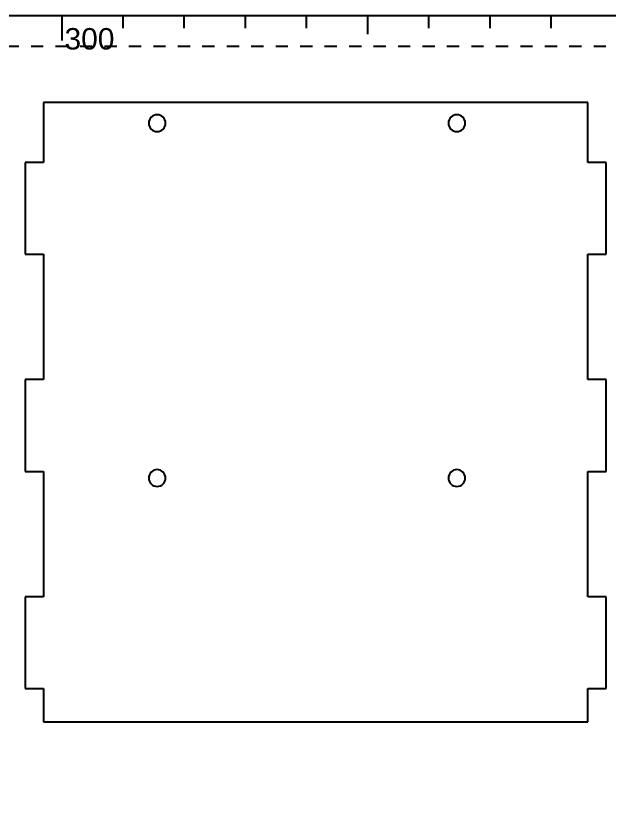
# Model space of a CAD drawing. Header units: millimetres. Extents: x 0 to 730, y -431 to 0.
# Drawn here: x 292.5 to 389.5, y -129.6 to 0 of the extents above; entities that cross this region are included whole.
import ezdxf

# ---------------------------------------------------------------- set-up
doc = ezdxf.new("R2010")
doc.units = ezdxf.units.MM
doc.header["$MEASUREMENT"] = 0
doc.linetypes.add('Hidden', pattern=[4, 2, -2])
for name, color, linetype, true_color in [('Laser$Cut Perimeter', 157, 'Continuous', 0x336699), ('LaserBed', 7, 'Continuous', 0xffffff), ('LaserBed$Guides', 7, 'Hidden', 0xffffff), ('LaserBed$Scale', 7, 'Continuous', 0xffffff)]:
    doc.layers.add(name, color=color, linetype=linetype, true_color=true_color)

msp = doc.modelspace()

# ---------------------------------------------------------------- linework, layer by layer
at = {"layer": 'Laser$Cut Perimeter'}
for p, q in [((386.04, -14.16), (297.03, -14.16)), ((297.03, -14.16), (297.03, -23.95)), ((386.04, -23.95), (386.04, -14.16)), ((297.03, -23.95), (294.03, -23.95)), ((294.03, -23.95), (294.03, -38.95)), ((389.04, -23.95), (386.04, -23.95)), ((389.04, -38.95), (389.04, -23.95)), ((294.03, -38.95), (297.03, -38.95)), ((297.03, -38.95), (297.03, -59.44)), ((386.04, -59.44), (386.04, -38.95)), ((386.04, -38.95), (389.04, -38.95)), ((297.03, -59.44), (294.03, -59.44)), ((294.03, -59.44), (294.03, -74.44)), ((389.04, -59.44), (386.04, -59.44)), ((389.04, -74.44), (389.04, -59.44)), ((294.03, -74.44), (297.03, -74.44)), ((297.03, -74.44), (297.03, -94.93)), ((386.04, -94.93), (386.04, -74.44)), ((386.04, -74.44), (389.04, -74.44)), ((297.03, -94.93), (294.03, -94.93)), ((294.03, -94.93), (294.03, -109.93)), ((389.04, -94.93), (386.04, -94.93)), ((389.04, -109.93), (389.04, -94.93)), ((294.03, -109.93), (297.03, -109.93)), ((297.03, -109.93), (297.03, -115.35)), ((386.04, -115.35), (386.04, -109.93)), ((386.04, -109.93), (389.04, -109.93)), ((297.03, -115.35), (386.04, -115.35))]:
    msp.add_line(p, q, dxfattribs=at)
for points in [[(316.99, -17.54), (316.99, -18.29), (316.38, -18.91), (315.62, -18.91), (314.86, -18.91), (314.24, -18.29), (314.24, -17.54), (314.24, -16.78), (314.86, -16.16), (315.62, -16.16), (316.38, -16.16), (316.99, -16.78), (316.99, -17.54)], [(365.99, -17.54), (365.99, -18.29), (365.38, -18.91), (364.62, -18.91), (363.86, -18.91), (363.24, -18.29), (363.24, -17.54), (363.24, -16.78), (363.86, -16.16), (364.62, -16.16), (365.38, -16.16), (365.99, -16.78), (365.99, -17.54)], [(316.99, -75.54), (316.99, -76.29), (316.38, -76.91), (315.62, -76.91), (314.86, -76.91), (314.24, -76.29), (314.24, -75.54), (314.24, -74.78), (314.86, -74.16), (315.62, -74.16), (316.38, -74.16), (316.99, -74.78), (316.99, -75.54)], [(365.99, -75.54), (365.99, -76.29), (365.38, -76.91), (364.62, -76.91), (363.86, -76.91), (363.24, -76.29), (363.24, -75.54), (363.24, -74.78), (363.86, -74.16), (364.62, -74.16), (365.38, -74.16), (365.99, -74.78), (365.99, -75.54)]]:
    msp.add_open_spline(points, degree=3, knots=[0, 0, 0, 0, 1, 1, 1, 2, 2, 2, 3, 3, 3, 4, 4, 4, 4], dxfattribs=at)
at = {"layer": 'LaserBed', "color": 7, "true_color": 0xffffff}
msp.add_lwpolyline([(0, -430), (730, -430), (730, 0), (0, 0)], close=True, dxfattribs=at)
at = {"layer": 'LaserBed$Guides'}
msp.add_lwpolyline([(725, -5), (5, -5), (5, -425), (725, -425)], close=True, dxfattribs=at)
at = {"layer": 'LaserBed$Scale'}
for p, q in [((300, 0), (300, -4)), ((310, 0), (310, -2)), ((320, 0), (320, -2)), ((330, 0), (330, -2)), ((340, 0), (340, -2)), ((350, 0), (350, -3)), ((360, 0), (360, -2)), ((370, 0), (370, -2)), ((380, 0), (380, -2))]:
    msp.add_line(p, q, dxfattribs=at)

# ---------------------------------------------------------------- texts
at = {"layer": 'LaserBed$Scale', "insert": (300.47, -5.55), "char_height": 3.5, "width": 11.259, "attachment_point": 7, "line_spacing_factor": 0.963855}
msp.add_mtext('\\fArial;300', dxfattribs=at)

doc.saveas('drawing.dxf')
